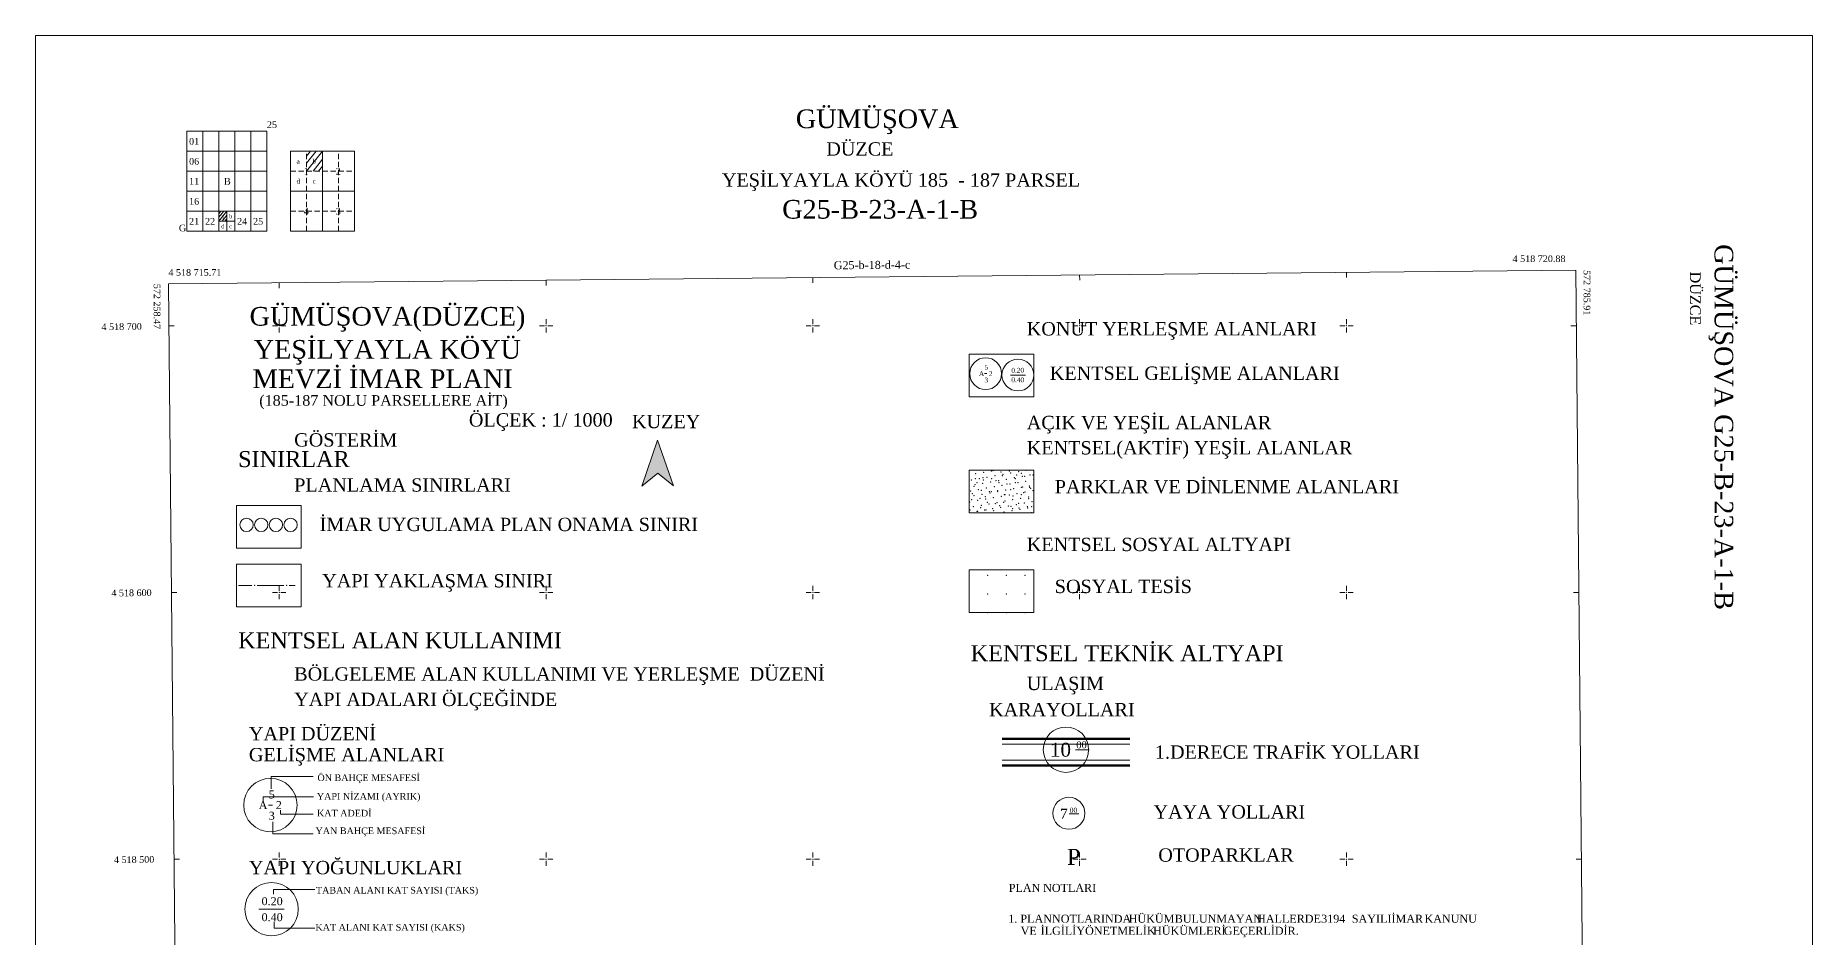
# Model space of a CAD drawing. Header units: millimetres. Extents: x 566284 to 574062, y 4517236 to 4521877.
# Drawn here: x 573396 to 574062, y 4518526 to 4518864 of the extents above; entities that cross this region are included whole.
import ezdxf

# ---------------------------------------------------------------- set-up
doc = ezdxf.new("R2010")
doc.units = ezdxf.units.MM
for name, color, linetype in [('ADAKENARI', 7, 'Continuous'), ('BPAFTA', 7, 'Continuous'), ('LJ_KUTU', 7, 'Continuous'), ('LJ_YAZI', 7, 'Continuous'), ('SINIR1000', 7, 'Continuous'), ('SM_DAIRE', 7, 'Continuous'), ('SM_TAKS', 7, 'Continuous'), ('SM_YAPI', 7, 'Continuous'), ('SM_YGEN', 7, 'Continuous'), ('TR_KULTURALAN', 7, 'Continuous'), ('TR_PARK', 7, 'Continuous'), ('YAPIYAKLASMA', 7, 'Continuous'), ('YAZI', 7, 'Continuous')]:
    doc.layers.add(name, color=color, linetype=linetype)
doc.layers.add('CIZPEN', color=171, linetype='Continuous', lineweight=0, plot=False)
for name, color, linetype, lineweight in [('GRID', 18, 'Continuous', 0), ('KALDIRIM', 18, 'Continuous', 0), ('KPAFTA', 18, 'Continuous', 0), ('L_BPAFTA', 18, 'Continuous', 0), ('LJ_PLANNOTU', 18, 'Continuous', 0), ('PAFTA', 18, 'Continuous', 0)]:
    doc.layers.add(name, color=color, linetype=linetype, lineweight=lineweight)
doc.styles.get("Standard").update_dxf_attribs({"font": 'TimesNewRoman.ttf'})

# ---------------------------------------------------------------- blocks, each defined once
blk = doc.blocks.new('240')
at = {"layer": 'GRID', "lineweight": 0}
for p, q in [((-2.5, 0), (-0.625, 0)), ((0, 2.5), (0, 0.625)), ((0.625, 0), (2.5, 0)), ((0, -0.625), (0, -2.5))]:
    blk.add_line(p, q, dxfattribs=at)
blk.add_point((0, 0), dxfattribs=at)

msp = doc.modelspace()

# ---------------------------------------------------------------- hatches: boundary and pattern name
at = {"layer": 'YAZI', "lineweight": 0}
msp.add_hatch(color=256, dxfattribs=at).paths.add_polyline_path([(573629.34, 4518712.01), (573623.44, 4518694.68), (573629.44, 4518699.63), (573635.28, 4518694.81), (573629.34, 4518712.01)])

# ---------------------------------------------------------------- linework, layer by layer
at = {"layer": 'ADAKENARI', "lineweight": 100}
for p, q in [((573806.29, 4518600.03), (573758.44, 4518600.03)), ((573758.44, 4518590.03), (573806.29, 4518590.03))]:
    msp.add_line(p, q, dxfattribs=at)
at = {"layer": 'CIZPEN', "lineweight": 0}
msp.add_lwpolyline([(573396.2, 4517973.69), (574062.19, 4517973.69), (574062.19, 4518863.67), (573396.2, 4518863.67), (573396.2, 4517973.69)], close=True, dxfattribs=at)
msp.add_lwpolyline([(573396.2, 4517973.69), (574062.19, 4517973.69), (574062.19, 4518863.67), (573396.2, 4518863.67), (573396.2, 4517973.69)], close=True, dxfattribs=at)
msp.add_lwpolyline([(573396.2, 4517973.69), (574062.19, 4517973.69), (574062.19, 4518863.67), (573396.2, 4518863.67), (573396.2, 4517973.69)], close=True, dxfattribs=at)
at = {"layer": 'GRID', "lineweight": 0}
for p, q in [((573487.54, 4518770.99), (573487.56, 4518768.99)), ((573587.54, 4518771.97), (573587.56, 4518769.97)), ((573687.54, 4518772.95), (573687.56, 4518770.95)), ((573787.54, 4518773.93), (573787.56, 4518771.93)), ((573887.54, 4518774.91), (573887.56, 4518772.91)), ((573446.16, 4518754.87), (573448.16, 4518754.89)), ((573973.66, 4518754.87), (573971.66, 4518754.85)), ((573447.14, 4518654.87), (573449.14, 4518654.89)), ((573974.64, 4518654.87), (573972.64, 4518654.85)), ((573448.12, 4518554.87), (573450.12, 4518554.89)), ((573975.62, 4518554.87), (573973.62, 4518554.85))]:
    msp.add_line(p, q, dxfattribs=at)
at = {"layer": 'KALDIRIM', "lineweight": 0}
for p, q in [((573758.44, 4518598.03), (573806.29, 4518598.03)), ((573758.44, 4518592.03), (573806.29, 4518592.03))]:
    msp.add_line(p, q, dxfattribs=at)
at = {"layer": 'LJ_KUTU', "lineweight": 0}
for p, q in [((573746.08, 4518744.19), (573770.33, 4518744.19)), ((573746.08, 4518744.19), (573746.08, 4518728.19)), ((573770.33, 4518744.19), (573770.33, 4518728.19)), ((573746.08, 4518728.19), (573770.33, 4518728.19)), ((573746.08, 4518700.71), (573770.33, 4518700.71)), ((573746.08, 4518700.71), (573746.08, 4518684.71)), ((573770.33, 4518700.71), (573770.33, 4518684.71)), ((573471.53, 4518687.5), (573495.78, 4518687.5)), ((573471.53, 4518687.5), (573471.53, 4518671.5)), ((573495.78, 4518687.5), (573495.78, 4518671.5)), ((573746.08, 4518684.71), (573770.33, 4518684.71)), ((573471.53, 4518671.5), (573495.78, 4518671.5)), ((573471.53, 4518665.44), (573495.78, 4518665.44)), ((573471.53, 4518665.44), (573471.53, 4518649.44)), ((573495.78, 4518665.44), (573495.78, 4518649.44)), ((573746.08, 4518663.33), (573770.33, 4518663.33)), ((573746.08, 4518663.33), (573746.08, 4518647.33)), ((573770.33, 4518663.33), (573770.33, 4518647.33)), ((573471.53, 4518649.44), (573495.78, 4518649.44)), ((573746.08, 4518647.33), (573770.33, 4518647.33)), ((573484.49, 4518581.27), (573484.49, 4518585.92)), ((573484.49, 4518585.92), (573500.29, 4518585.92)), ((573481.47, 4518576.62), (573481.47, 4518578.25)), ((573481.47, 4518578.25), (573500.41, 4518578.25)), ((573485.18, 4518568.83), (573485.18, 4518564.42)), ((573487.97, 4518573.25), (573487.97, 4518571.74)), ((573487.97, 4518571.74), (573500.29, 4518571.74)), ((573485.18, 4518564.42), (573500.29, 4518564.42)), ((573485.43, 4518541.81), (573485.43, 4518543.55)), ((573485.43, 4518543.55), (573500.84, 4518543.55)), ((573485.67, 4518531.35), (573485.67, 4518529.03)), ((573485.67, 4518529.03), (573500.84, 4518529.03))]:
    msp.add_line(p, q, dxfattribs=at)
at = {"layer": 'PAFTA', "lineweight": 0}
for p, q in [((573452.93, 4518827.76), (573482.93, 4518827.76)), ((573452.93, 4518790.26), (573452.93, 4518827.76)), ((573458.93, 4518790.26), (573458.93, 4518827.76)), ((573464.93, 4518790.26), (573464.93, 4518827.76)), ((573470.93, 4518790.26), (573470.93, 4518827.76)), ((573476.93, 4518790.26), (573476.93, 4518827.76)), ((573482.93, 4518790.26), (573482.93, 4518827.76)), ((573452.93, 4518820.26), (573482.93, 4518820.26)), ((573491.8, 4518820.26), (573515.8, 4518820.26)), ((573491.8, 4518790.26), (573491.8, 4518820.26)), ((573497.8, 4518820.26), (573497.8, 4518820.26)), ((573497.8, 4518818.39), (573499.3, 4518820.26)), ((573497.8, 4518815.76), (573501.4, 4518820.26)), ((573497.8, 4518812.76), (573503.8, 4518820.26)), ((573497.8, 4518817.26), (573497.8, 4518819.26)), ((573497.8, 4518814.26), (573497.8, 4518816.26)), ((573500.2, 4518812.76), (573503.8, 4518817.26)), ((573503.8, 4518790.26), (573503.8, 4518820.26)), ((573509.8, 4518820.26), (573509.8, 4518820.26)), ((573509.8, 4518817.26), (573509.8, 4518819.26)), ((573509.8, 4518814.26), (573509.8, 4518816.26)), ((573515.8, 4518790.26), (573515.8, 4518820.26)), ((573452.93, 4518812.76), (573482.93, 4518812.76)), ((573491.8, 4518812.76), (573493.8, 4518812.76)), ((573494.8, 4518812.76), (573496.8, 4518812.76)), ((573497.8, 4518811.26), (573497.8, 4518813.26)), ((573497.8, 4518812.76), (573499.8, 4518812.76)), ((573497.8, 4518808.26), (573497.8, 4518810.26)), ((573500.8, 4518812.76), (573502.8, 4518812.76)), ((573502.3, 4518812.76), (573503.8, 4518814.64)), ((573503.8, 4518812.76), (573505.8, 4518812.76)), ((573506.8, 4518812.76), (573508.8, 4518812.76)), ((573509.8, 4518811.26), (573509.8, 4518813.26)), ((573509.8, 4518812.76), (573511.8, 4518812.76)), ((573509.8, 4518808.26), (573509.8, 4518810.26)), ((573512.8, 4518812.76), (573514.8, 4518812.76)), ((573515.8, 4518812.76), (573515.8, 4518812.76)), ((573452.93, 4518805.26), (573482.93, 4518805.26)), ((573491.8, 4518805.26), (573515.8, 4518805.26)), ((573497.8, 4518805.26), (573497.8, 4518807.26)), ((573497.8, 4518802.26), (573497.8, 4518804.26)), ((573509.8, 4518805.26), (573509.8, 4518807.26)), ((573509.8, 4518802.26), (573509.8, 4518804.26)), ((573452.93, 4518797.76), (573482.93, 4518797.76)), ((573464.93, 4518796.82), (573465.68, 4518797.76)), ((573464.93, 4518795.51), (573466.73, 4518797.76)), ((573464.93, 4518794.01), (573467.93, 4518797.76)), ((573466.13, 4518794.01), (573467.93, 4518796.26)), ((573467.93, 4518790.26), (573467.93, 4518797.76)), ((573491.8, 4518797.76), (573493.8, 4518797.76)), ((573494.8, 4518797.76), (573496.8, 4518797.76)), ((573497.8, 4518799.26), (573497.8, 4518801.26)), ((573497.8, 4518796.26), (573497.8, 4518798.26)), ((573497.8, 4518797.76), (573499.8, 4518797.76)), ((573497.8, 4518793.26), (573497.8, 4518795.26)), ((573500.8, 4518797.76), (573502.8, 4518797.76)), ((573503.8, 4518797.76), (573505.8, 4518797.76)), ((573506.8, 4518797.76), (573508.8, 4518797.76)), ((573509.8, 4518799.26), (573509.8, 4518801.26)), ((573509.8, 4518796.26), (573509.8, 4518798.26)), ((573509.8, 4518797.76), (573511.8, 4518797.76)), ((573509.8, 4518793.26), (573509.8, 4518795.26)), ((573512.8, 4518797.76), (573514.8, 4518797.76)), ((573515.8, 4518797.76), (573515.8, 4518797.76)), ((573452.93, 4518790.26), (573482.93, 4518790.26)), ((573464.93, 4518794.01), (573470.93, 4518794.01)), ((573467.18, 4518794.01), (573467.93, 4518794.95)), ((573491.8, 4518790.26), (573515.8, 4518790.26)), ((573497.8, 4518790.26), (573497.8, 4518792.26)), ((573509.8, 4518790.26), (573509.8, 4518792.26)), ((573973.45, 4518775.75), (573446.01, 4518770.58)), ((573980.28, 4518081.67), (573973.45, 4518775.75)), ((573446.01, 4518770.58), (573452.79, 4518076.5))]:
    msp.add_line(p, q, dxfattribs=at)
at = {"layer": 'SINIR1000', "lineweight": 0}
for centre in [(573475.29, 4518680.19), (573480.79, 4518680.19), (573486.29, 4518680.19), (573491.79, 4518680.19)]:
    msp.add_circle(centre, 2.5, dxfattribs=at)
at = {"layer": 'SM_DAIRE', "lineweight": 0}
for centre, radius in [((573752.31, 4518736.9), 5.98), ((573764.4, 4518736.38), 5.98), ((573782.41, 4518595.92), 8.5), ((573484.24, 4518575.14), 10), ((573783.52, 4518572.07), 6), ((573484.67, 4518536.13), 10)]:
    msp.add_circle(centre, radius, dxfattribs=at)
at = {"layer": 'SM_TAKS', "lineweight": 0}
for p, q in [((573761.56, 4518736.38), (573767.24, 4518736.38)), ((573479.92, 4518536.13), (573489.42, 4518536.13))]:
    msp.add_line(p, q, dxfattribs=at)
at = {"layer": 'SM_YAPI', "lineweight": 0}
for p, q in [((573751.86, 4518736.9), (573752.76, 4518736.9)), ((573483.49, 4518575.14), (573484.99, 4518575.14))]:
    msp.add_line(p, q, dxfattribs=at)
at = {"layer": 'SM_YGEN', "lineweight": 0}
for p, q in [((573786.01, 4518595.92), (573791.04, 4518595.92)), ((573783.63, 4518571.93), (573787.18, 4518571.93))]:
    msp.add_line(p, q, dxfattribs=at)
at = {"layer": 'TR_KULTURALAN', "lineweight": 0}
for p in [(573753.08, 4518661.33), (573760.08, 4518661.33), (573767.08, 4518661.33), (573753.08, 4518654.33), (573760.08, 4518654.33), (573767.08, 4518654.33), (573753.08, 4518647.33), (573760.08, 4518647.33), (573767.08, 4518647.33)]:
    msp.add_point(p, dxfattribs=at)
at = {"layer": 'TR_PARK', "lineweight": 0}
for p in [(573746.95, 4518697.05), (573746.95, 4518697.05), (573748.47, 4518697.59), (573748.58, 4518699.37), (573748.58, 4518699.37), (573749.07, 4518695.98), (573749.07, 4518695.98), (573749.91, 4518697.57), (573749.91, 4518697.57), (573751.24, 4518695.78), (573751.24, 4518695.78), (573751.37, 4518697.91), (573751.43, 4518697.07), (573751.53, 4518699.89), (573751.53, 4518699.89), (573752.86, 4518698.09), (573752.86, 4518698.09), (573754.2, 4518696.3), (573754.2, 4518696.3), (573754.49, 4518700.41), (573754.49, 4518700.41), (573754.56, 4518697.53), (573755.08, 4518700.49), (573755.82, 4518698.61), (573755.82, 4518698.61), (573756.24, 4518696.77), (573756.24, 4518696.77), (573757.15, 4518696.82), (573757.15, 4518696.82), (573757.34, 4518696.03), (573758.03, 4518699.97), (573758.54, 4518698.7), (573758.77, 4518699.13), (573758.77, 4518699.13), (573760.1, 4518697.34), (573760.1, 4518697.34), (573760.29, 4518695.51), (573761.16, 4518700.43), (573761.44, 4518695.54), (573761.44, 4518695.54), (573761.73, 4518699.65), (573761.73, 4518699.65), (573763.06, 4518697.86), (573763.06, 4518697.86), (573763.41, 4518697.57), (573763.41, 4518697.57), (573763.42, 4518695.97), (573763.94, 4518698.92), (573764.39, 4518696.06), (573764.39, 4518696.06), (573764.68, 4518700.18), (573764.68, 4518700.18), (573765.7, 4518699.5), (573766.01, 4518698.38), (573766.01, 4518698.38), (573766.89, 4518698.4), (573767.35, 4518696.58), (573767.35, 4518696.58), (573767.64, 4518700.7), (573767.64, 4518700.7), (573768.97, 4518698.9), (573768.97, 4518698.9), (573770.02, 4518698.87), (573770.3, 4518697.1), (573770.3, 4518697.1), (573746.37, 4518688.82), (573746.37, 4518688.82), (573746.66, 4518692.94), (573746.66, 4518692.94), (573747.08, 4518689.71), (573747.29, 4518691.88), (573747.95, 4518694.64), (573748, 4518691.14), (573748, 4518691.14), (573748.29, 4518695.25), (573748.29, 4518695.25), (573749.33, 4518689.35), (573749.33, 4518689.35), (573749.62, 4518693.46), (573749.62, 4518693.46), (573750.21, 4518690.18), (573750.73, 4518693.13), (573750.95, 4518691.66), (573750.95, 4518691.66), (573752.16, 4518690.74), (573752.16, 4518690.74), (573752.28, 4518689.87), (573752.28, 4518689.87), (573752.57, 4518693.98), (573752.57, 4518693.98), (573752.99, 4518688.67), (573753.69, 4518692.61), (573753.91, 4518692.18), (573753.91, 4518692.18), (573754.46, 4518692.67), (573755.24, 4518690.39), (573755.24, 4518690.39), (573755.53, 4518694.5), (573755.53, 4518694.5), (573756.82, 4518693.07), (573756.86, 4518692.7), (573756.86, 4518692.7), (573758.19, 4518690.91), (573758.19, 4518690.91), (573758.48, 4518695.02), (573758.48, 4518695.02), (573759.33, 4518691.54), (573759.33, 4518691.54), (573759.52, 4518689.11), (573759.52, 4518689.11), (573759.6, 4518691.57), (573759.81, 4518693.23), (573759.81, 4518693.23), (573761.15, 4518691.43), (573761.15, 4518691.43), (573761.63, 4518693.46), (573762.48, 4518689.63), (573762.48, 4518689.63), (573762.55, 4518691.05), (573762.77, 4518693.75), (573762.77, 4518693.75), (573764.1, 4518691.95), (573764.1, 4518691.95), (573765.43, 4518690.15), (573765.43, 4518690.15), (573765.68, 4518691.51), (573765.72, 4518694.27), (573765.72, 4518694.27), (573766.2, 4518694.46), (573766.5, 4518692.33), (573766.5, 4518692.33), (573767.06, 4518692.47), (573767.06, 4518692.47), (573768.39, 4518690.67), (573768.39, 4518690.67), (573768.46, 4518690), (573768.68, 4518694.79), (573768.68, 4518694.79), (573768.79, 4518694.26), (573769.15, 4518693.94), (573769.72, 4518688.88), (573769.72, 4518688.88), (573770.01, 4518692.99), (573770.01, 4518692.99), (573746.39, 4518685.77), (573747.71, 4518687.03), (573747.71, 4518687.03), (573749.04, 4518685.23), (573749.04, 4518685.23), (573749.34, 4518685.25), (573750.38, 4518686.64), (573750.66, 4518687.55), (573750.66, 4518687.55), (573751.99, 4518685.75), (573751.99, 4518685.75), (573752.47, 4518685.72), (573753.62, 4518688.07), (573753.62, 4518688.07), (573754.95, 4518686.27), (573754.95, 4518686.27), (573755.25, 4518685.5), (573755.25, 4518685.5), (573755.95, 4518688.15), (573756.57, 4518688.59), (573756.57, 4518688.59), (573757.55, 4518687.43), (573757.9, 4518686.8), (573757.9, 4518686.8), (573759.08, 4518688.61), (573759.23, 4518685), (573759.23, 4518685), (573760.86, 4518687.32), (573760.86, 4518687.32), (573761.86, 4518687.11), (573762.19, 4518685.52), (573762.19, 4518685.52), (573762.42, 4518686.3), (573762.42, 4518686.3), (573763.81, 4518687.84), (573763.81, 4518687.84), (573764.72, 4518688.22), (573764.81, 4518686.59), (573765.14, 4518686.04), (573765.14, 4518686.04), (573766.77, 4518688.36), (573766.77, 4518688.36), (573767.94, 4518687.05), (573768.1, 4518686.56), (573768.1, 4518686.56), (573769.43, 4518684.77), (573769.43, 4518684.77), (573769.59, 4518687.09), (573769.59, 4518687.09)]:
    msp.add_point(p, dxfattribs=at)
at = {"layer": 'YAPIYAKLASMA', "lineweight": 0}
for p, q in [((573472.29, 4518657.52), (573477.29, 4518657.52)), ((573479.29, 4518657.52), (573484.29, 4518657.52)), ((573484.29, 4518657.52), (573489.29, 4518657.52)), ((573491.29, 4518657.52), (573493.5, 4518657.52))]:
    msp.add_line(p, q, dxfattribs=at)
for p in [(573478.29, 4518657.52), (573490.29, 4518657.52)]:
    msp.add_point(p, dxfattribs=at)
at = {"layer": 'YAZI', "lineweight": 0}
msp.add_polyline3d([(573629.34, 4518712.01, 0), (573623.44, 4518694.68, 0), (573629.44, 4518699.63, 0), (573635.28, 4518694.81, 0), (573629.34, 4518712.01, 0)], close=True, dxfattribs=at)

# ---------------------------------------------------------------- block references
at = {"layer": 'GRID', "lineweight": 0}
for p in [(573487.54, 4518754.87), (573587.54, 4518754.87), (573687.54, 4518754.87), (573787.54, 4518754.87), (573887.54, 4518754.87), (573487.54, 4518654.87), (573587.54, 4518654.87), (573687.54, 4518654.87), (573787.54, 4518654.87), (573887.54, 4518654.87), (573487.54, 4518554.87), (573587.54, 4518554.87), (573687.54, 4518554.87), (573787.54, 4518554.87), (573887.54, 4518554.87)]:
    msp.add_blockref('240', p, dxfattribs=at)

# ---------------------------------------------------------------- texts
at = {"layer": 'BPAFTA', "lineweight": 0}
for s, height, p in [('GÜMÜŞOVA', 7, (573681.16, 4518828.95)), ('DÜZCE', 5, (573692.57, 4518818.65)), ('YEŞİLYAYLA KÖYÜ 185  - 187 PARSEL', 5, (573653.46, 4518807)), ('G25-B-23-A-1-B', 7, (573676.05, 4518795.02))]:
    msp.add_text(s, height=height, dxfattribs=at).set_placement(p)
at = {"layer": 'KPAFTA', "lineweight": 0}
msp.add_text('G25-b-18-d-4-c', height=3, rotation=0.56156, dxfattribs=at).set_placement((573695.39, 4518776.02))
at = {"layer": 'L_BPAFTA', "lineweight": 0}
for s, height, p in [('GÜMÜŞOVA G25-B-23-A-1-B', 7, (574025.5, 4518785.45)), ('DÜZCE', 4, (574016.3, 4518775.16))]:
    msp.add_text(s, height=height, rotation=270, dxfattribs=at).set_placement(p)
at = {"layer": 'LJ_PLANNOTU', "color": 0, "lineweight": 0}
for s, p in [('PLAN ', (573760.97, 4518542.61)), ('NOTLARI ', (573773.85, 4518542.61)), ('1. PLAN', (573760.79, 4518531.05)), ('VE ', (573765.42, 4518526.55)), ('İLGİLİ ', (573772.92, 4518526.55)), ('NOTLARINDA ', (573777.17, 4518531.05)), ('YÖNETMELİK ', (573786.3, 4518526.55)), ('HÜKÜM ', (573805.92, 4518531.05)), ('HÜKÜMLERİ ', (573815.05, 4518526.55)), ('BULUNMAYAN ', (573823.17, 4518531.05)), ('GEÇERLİDİR. ', (573841.55, 4518526.55)), ('HALLERDE ', (573854.04, 4518531.05)), ('3194 ', (573878.04, 4518531.05)), ('SAYILI ', (573889.54, 4518531.05)), ('İMAR ', (573904.42, 4518531.05)), ('KANUNU ', (573916.79, 4518531.05))]:
    msp.add_text(s, height=3, dxfattribs=at).set_placement(p)
at = {"layer": 'LJ_YAZI', "lineweight": 0}
for s, height, p in [('GÜMÜŞOVA(DÜZCE) ', 7, (573476.42, 4518754.9)), ('KONUT YERLEŞME ALANLARI', 5, (573767.71, 4518751.21)), ('YEŞİLYAYLA KÖYÜ', 7, (573477.99, 4518742.51)), ('MEVZİ İMAR PLANI', 7, (573477.57, 4518731.48)), ('KENTSEL GELİŞME ALANLARI', 5, (573776.34, 4518734.57)), ('(185-187 NOLU PARSELLERE AİT)', 4, (573480.05, 4518724.86)), ('ÖLÇEK : 1/ 1000', 5, (573558.62, 4518717.06)), ('AÇIK VE YEŞİL ALANLAR', 5, (573767.71, 4518716.07)), ('GÖSTERİM', 5, (573493.15, 4518709.57)), ('KUZEY', 5, (573619.75, 4518716.46)), ('KENTSEL(AKTİF) YEŞİL ALANLAR', 5, (573767.71, 4518706.6)), ('SINIRLAR', 6, (573472.14, 4518701.87)), ('PLANLAMA SINIRLARI', 5, (573493.15, 4518692.66)), ('PARKLAR VE DİNLENME ALANLARI', 5, (573778.2, 4518692.03)), ('İMAR UYGULAMA PLAN ONAMA SINIRI', 5, (573502.71, 4518677.88)), ('KENTSEL SOSYAL ALTYAPI', 5, (573767.71, 4518670.37)), ('YAPI YAKLAŞMA SINIRI', 5, (573503.64, 4518656.76)), ('SOSYAL TESİS', 5, (573778.2, 4518654.64)), ('KENTSEL ALAN KULLANIMI', 6, (573472.14, 4518633.92)), ('KENTSEL TEKNİK ALTYAPI', 6, (573746.7, 4518629.09)), ('BÖLGELEME ALAN KULLANIMI VE YERLEŞME  DÜZENİ', 5, (573493.15, 4518621.81)), ('ULAŞIM', 5, (573767.71, 4518618.27)), ('YAPI ADALARI ÖLÇEĞİNDE', 5, (573493.15, 4518612.28)), ('KARAYOLLARI', 5, (573753.59, 4518608.43)), ('YAPI DÜZENİ', 5, (573476.17, 4518599.43)), ('GELİŞME ALANLARI', 5, (573476.17, 4518591.56)), ('1.DERECE TRAFİK YOLLARI', 5, (573815.74, 4518592.53)), ('ÖN BAHÇE MESAFESİ', 2.5, (573501.86, 4518584.17)), ('YAPI NİZAMI (AYRIK)', 2.5, (573501.64, 4518577.17)), ('KAT ADEDİ', 2.5, (573501.69, 4518570.88)), ('YAYA YOLLARI', 5, (573815.23, 4518570.1)), ('YAN BAHÇE MESAFESİ', 2.5, (573501.14, 4518564.26)), ('YAPI YOĞUNLUKLARI', 5, (573476.17, 4518549.23)), ('OTOPARKLAR', 5, (573817.01, 4518553.93)), ('TABAN ALANI KAT SAYISI (TAKS)', 2.5, (573501.3, 4518541.99)), ('KAT ALANI KAT SAYISI (KAKS)', 2.5, (573501.1, 4518528.08))]:
    msp.add_text(s, height=height, dxfattribs=at).set_placement(p)
at = {"layer": 'PAFTA', "lineweight": 0}
for s, height, p in [('25', 2.5, (573482.93, 4518829.01)), ('01', 2.5, (573453.75, 4518822.76)), ('06', 2.5, (573453.75, 4518815.26)), ('a', 1.75, (573494.03, 4518815.64)), ('b', 1.75, (573500.03, 4518815.64)), ('11', 2.5, (573453.75, 4518807.76)), ('B', 2.5, (573466.84, 4518807.76)), ('d', 1.75, (573494.03, 4518808.14)), ('1', 2.5, (573496.7, 4518811.51)), ('c', 1.75, (573500.03, 4518808.14)), ('2', 2.5, (573508.7, 4518811.51)), ('16', 2.5, (573453.75, 4518800.26)), ('21', 2.5, (573453.75, 4518792.76)), ('22', 2.5, (573459.75, 4518792.76)), ('a', 1.5, (573465.78, 4518795.14)), ('b', 1.5, (573468.78, 4518795.14)), ('24', 2.5, (573471.75, 4518792.76)), ('25', 2.5, (573477.75, 4518792.76)), ('4', 2.5, (573496.7, 4518796.51)), ('3', 2.5, (573508.7, 4518796.51)), ('G', 2.5, (573449.93, 4518790.26)), ('d', 1.5, (573465.78, 4518791.39)), ('c', 1.5, (573468.78, 4518791.39)), ('4 518 715.71', 2.5, (573446.01, 4518773.58)), ('4 518 720.88', 2.5, (573949.8, 4518778.75))]:
    msp.add_text(s, height=height, dxfattribs=at).set_placement(p)
for s, rotation, p in [('572 785.91', 270, (573976.45, 4518775.75)), ('572 258.47', 270, (573440.51, 4518770.58)), ('4 518 700', 0.55948, (573420.94, 4518753.22)), ('4 518 600', 0.55948, (573424.63, 4518653.4)), ('4 518 500', 0.55948, (573425.61, 4518553.4))]:
    msp.add_text(s, height=2.5, rotation=rotation, dxfattribs=at).set_placement(p)
at = {"layer": 'SM_TAKS', "lineweight": 0}
for s, height, p in [('0.20', 1.795, (573761.93, 4518737.28)), ('0.40', 1.795, (573761.93, 4518733.69)), ('0.20', 3, (573480.92, 4518537.63)), ('0.40', 3, (573480.92, 4518531.63))]:
    msp.add_text(s, height=height, dxfattribs=at).set_placement(p)
at = {"layer": 'SM_YAPI', "lineweight": 0}
msp.add_text('A', height=1.8, rotation=0, dxfattribs=at).set_placement((573749.77, 4518736))
for s, height, p in [('3', 1.8, (573751.86, 4518733.61)), ('5', 1.8, (573751.86, 4518738.4)), ('2', 1.8, (573753.51, 4518736)), ('A', 3, (573479.86, 4518573.64)), ('5', 3, (573483.6, 4518577.64)), ('2', 3, (573486.24, 4518573.64)), ('3', 3, (573483.6, 4518569.64))]:
    msp.add_text(s, height=height, dxfattribs=at).set_placement(p)
at = {"layer": 'SM_YGEN', "lineweight": 0}
for s, height, p in [('10', 5.226, (573776.4, 4518593.3)), ('7', 3.69, (573780.24, 4518570.08)), ('00', 1.845, (573783.82, 4518572.3))]:
    msp.add_text(s, height=height, dxfattribs=at).set_placement(p)
msp.add_text('00', height=2.613, rotation=360.00001, dxfattribs=at).set_placement((573786.27, 4518596.44))
at = {"layer": 'YAZI', "lineweight": 0}
msp.add_text('P', height=6, dxfattribs=at).set_placement((573782.82, 4518552.75))

doc.saveas('drawing.dxf')
